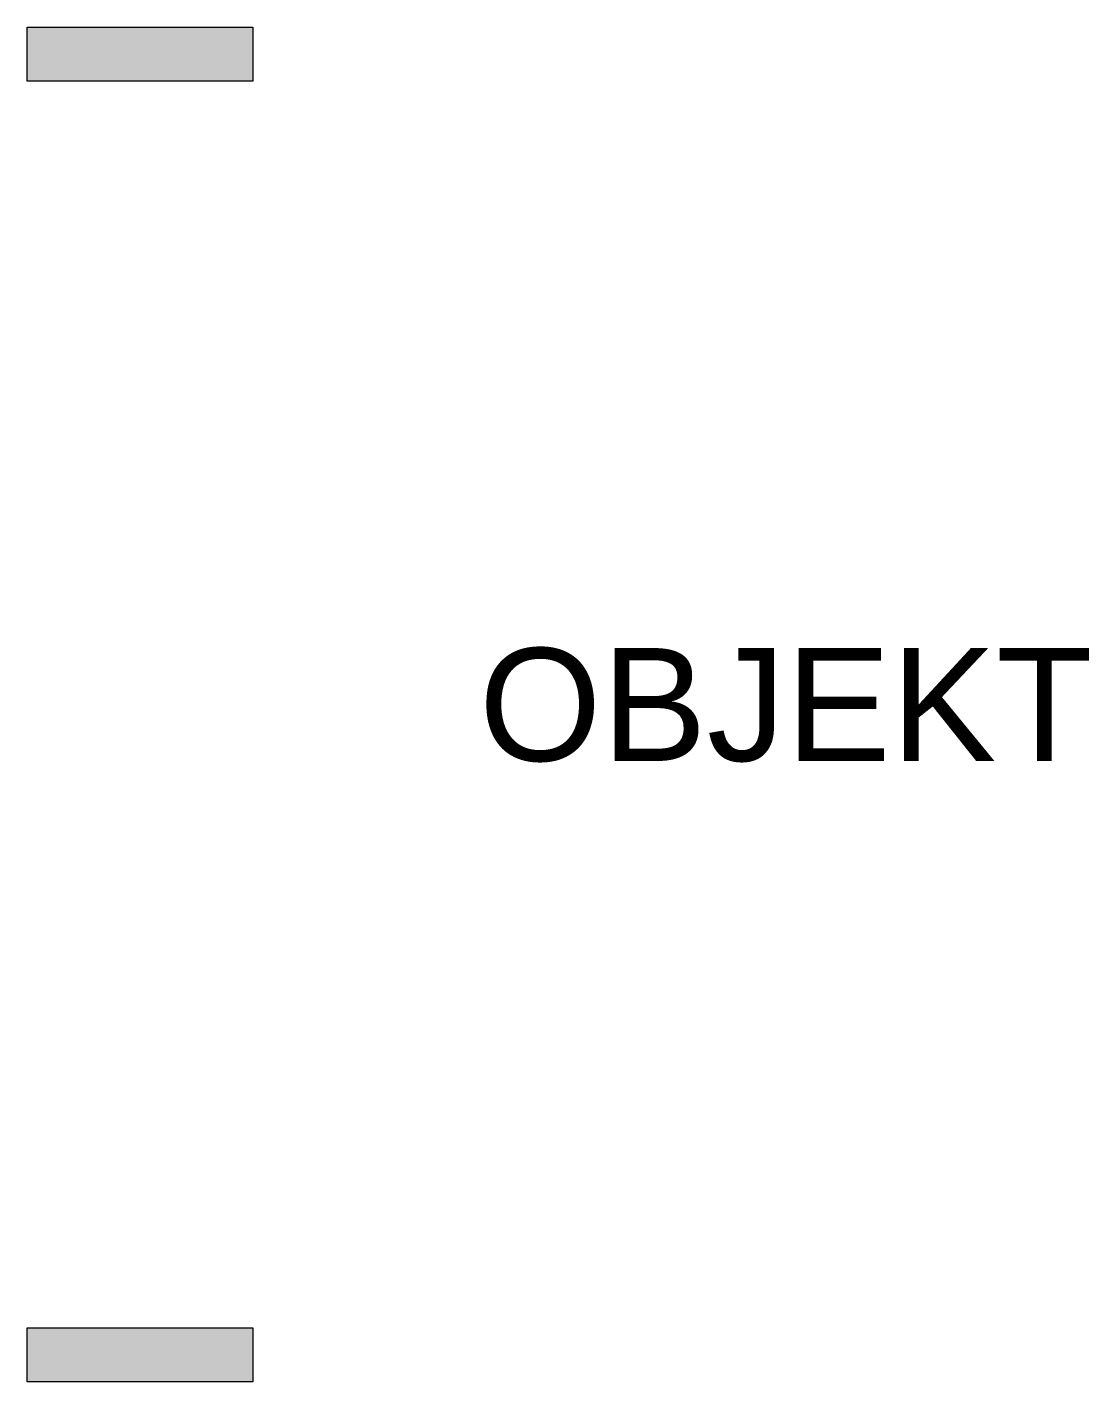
# Model space of a CAD drawing. Header units: metres. Extents: x -0.5 to 1.85, y -1.5 to 1.5.
import ezdxf
from ezdxf.enums import TextEntityAlignment as Align

# ---------------------------------------------------------------- set-up
doc = ezdxf.new("R2010")
doc.units = ezdxf.units.M
doc.layers.get('Defpoints').update_dxf_attribs({"color": 140, "lineweight": 5})
doc.styles.get("Standard").update_dxf_attribs({"font": 'arial.ttf'})

msp = doc.modelspace()

# ---------------------------------------------------------------- hatches: boundary and pattern name
h = msp.add_hatch(color=0)
h.dxf.hatch_style = 1
h.paths.add_polyline_path([(-0.5, 1.38), (0, 1.38), (0, 1.5), (-0.5, 1.5)])
h = msp.add_hatch(color=0)
h.dxf.hatch_style = 1
h.paths.add_polyline_path([(-0.5, -1.5), (0, -1.5), (0, -1.38), (-0.5, -1.38)])

# ---------------------------------------------------------------- linework, layer by layer
at = {"color": 0}
for points in [[(0, 1.5), (0, 1.38), (-0.5, 1.38), (-0.5, 1.5)], [(0, -1.38), (0, -1.5), (-0.5, -1.5), (-0.5, -1.38)]]:
    msp.add_lwpolyline(points, close=True, dxfattribs=at)

# ---------------------------------------------------------------- texts
at = {"layer": 'Defpoints'}
msp.add_attdef('OBJEKT', text='611-LOOKZOBRAZENIE', height=0.25, dxfattribs=at).set_placement((0.5, 0), align=Align.MIDDLE_LEFT)

doc.saveas('drawing.dxf')
